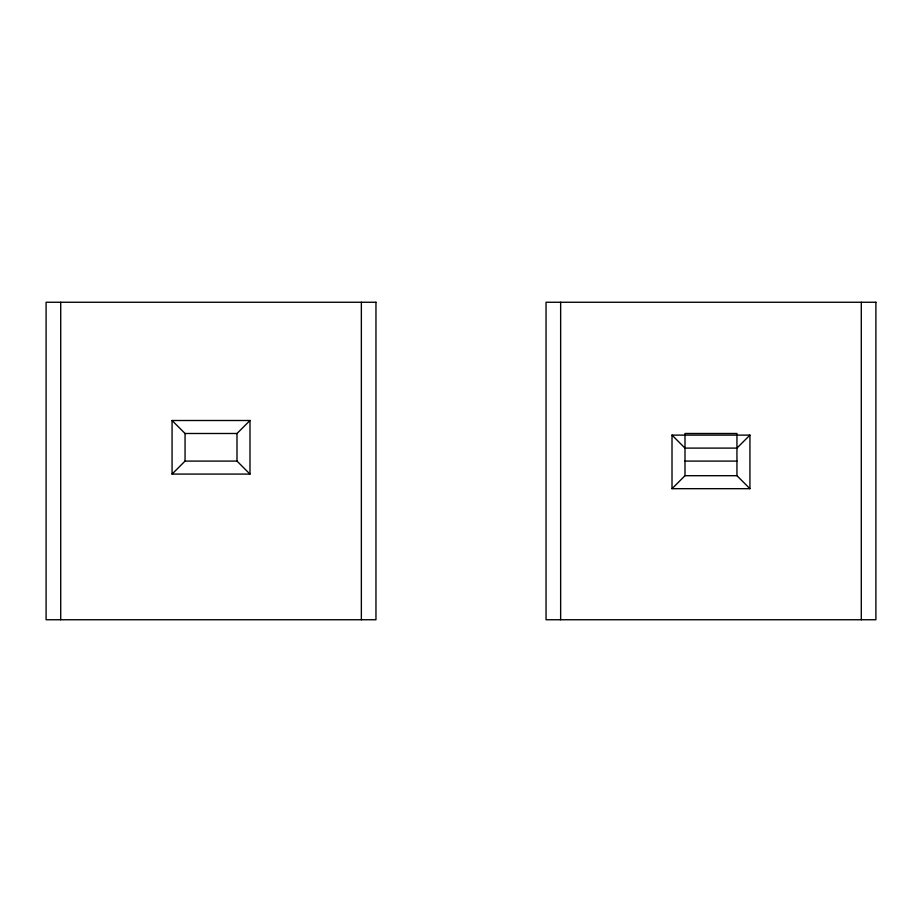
<?xml version="1.0" encoding="UTF-8"?>
<svg xmlns="http://www.w3.org/2000/svg" width="922" height="922" viewBox="0 0 922 922"><rect width="100%" height="100%" fill="white"/><g stroke="black" fill="none" stroke-linecap="round" stroke-linejoin="round"><path stroke-width="1.38" d="M172.068 474.081L185.057 461.092L237 461.092L249.989 474.081L249.989 420.501L172.068 420.501L172.068 474.081L249.989 474.081M172.068 420.501L185.057 433.49L237 433.49L249.989 420.501M672.011 488.683L685 475.694L736.943 475.694L749.932 488.683L749.932 435.115L672.011 435.115L672.011 488.683L749.932 488.683M749.932 435.115L736.943 448.104L685 448.104L672.011 435.115M685 461.092L736.943 461.092M861.286 302.255L861.286 619.745M736.943 475.694L736.943 433.49L685 433.49L685 475.694M560.645 302.255L560.645 619.745M361.355 302.255L361.355 619.745M237 433.49L237 461.092M185.057 433.49L185.057 461.092M60.714 302.255L60.714 619.745M375.957 302.255L46.1 302.255L46.1 619.745L375.957 619.745L375.957 302.255M875.9 302.255L546.043 302.255L546.043 619.745L875.9 619.745L875.9 302.255"/></g></svg>
